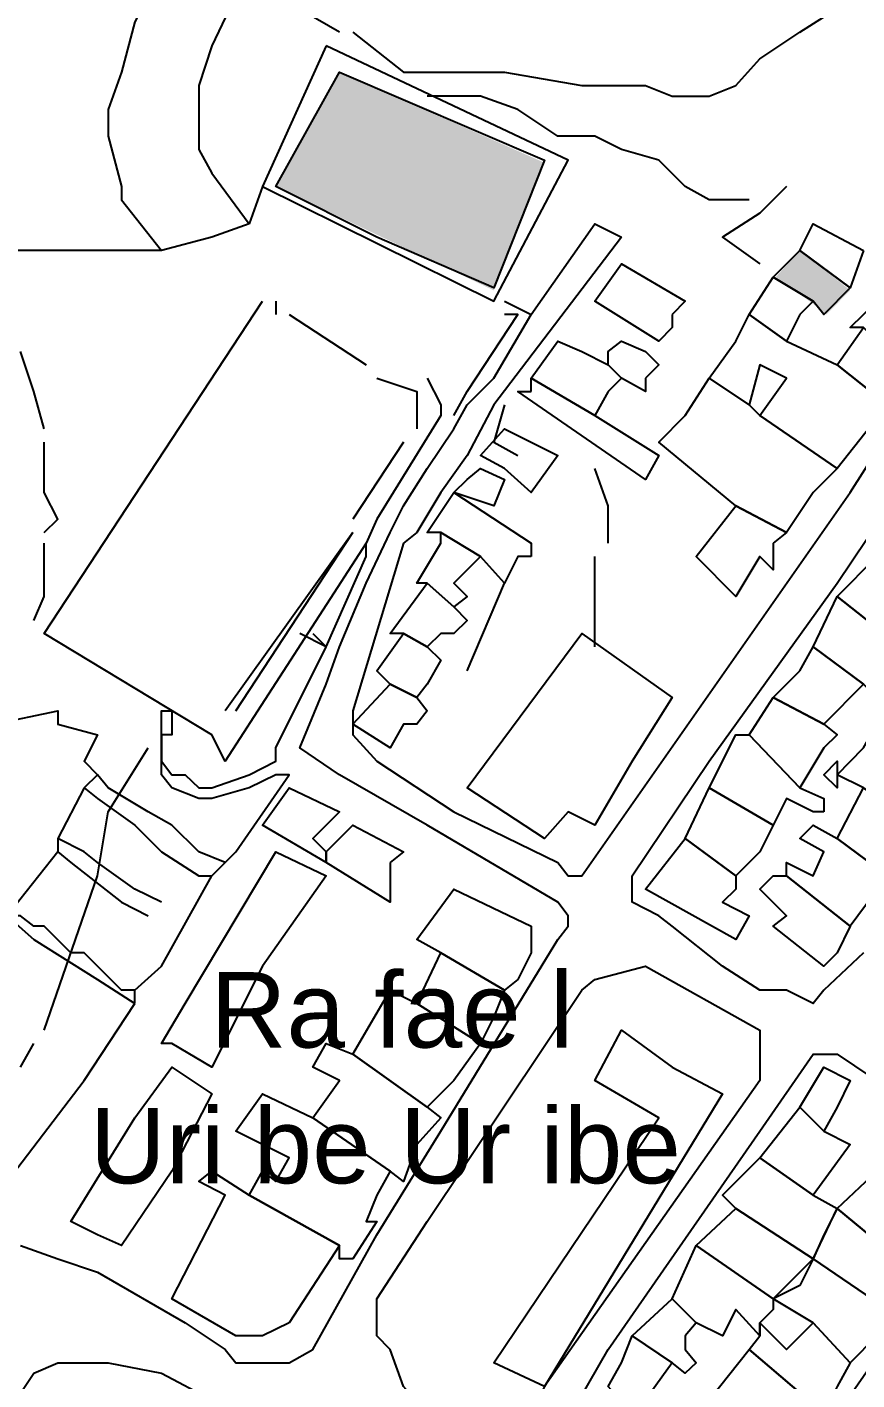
# Model space of a CAD drawing. Header units: millimetres. Extents: x -3588 to 75209, y -3737 to 38254.
# Drawn here: x 6223.5 to 6311.6, y 5385.3 to 5528.9 of the extents above; entities that cross this region are included whole.
import ezdxf

# ---------------------------------------------------------------- set-up
doc = ezdxf.new("R2010")
doc.units = ezdxf.units.MM
for name, color, linetype in [('H', 250, 'Continuous'), ('P', 253, 'Continuous'), ('T', 7, 'Continuous')]:
    doc.layers.add(name, color=color, linetype=linetype)

msp = doc.modelspace()

# ---------------------------------------------------------------- hatches: boundary and pattern name
at = {"layer": 'H', "linetype": 'Continuous'}
for points in [[(6273.035, 5500.936), (6249.894, 5511.947), (6256.664, 5524.077), (6278.413, 5514.475), (6273.035, 5500.936), (6273.035, 5500.936)], [(6302.962, 5502.344), (6305.507, 5505.161), (6310.868, 5500.936), (6308.324, 5498.391), (6306.915, 5499.512), (6302.962, 5502.344), (6302.962, 5502.344)]]:
    msp.add_hatch(color=256, dxfattribs=at).paths.add_polyline_path(points)

# ---------------------------------------------------------------- linework, layer by layer
at = {"layer": 'P'}
for points in [[(6258.088, 5528.318), (6263.449, 5524.077), (6268.81, 5524.077), (6273.035, 5524.077), (6274.172, 5524.077), (6282.366, 5522.669), (6285.182, 5522.669), (6289.135, 5522.669), (6291.952, 5521.533), (6294.496, 5521.533), (6295.905, 5521.533), (6298.737, 5522.669), (6301.266, 5525.486), (6305.507, 5528.318), (6309.46, 5530.847), (6310.868, 5533.68), (6310.868, 5536.208), (6309.46, 5540.449), (6310.868, 5542.994), (6312.276, 5544.402), (6313.685, 5547.219), (6316.229, 5547.219), (6316.229, 5548.643), (6316.229, 5549.763)], [(6258.088, 5540.449), (6245.653, 5540.449), (6243.124, 5539.041), (6238.883, 5536.208), (6237.763, 5535.088), (6234.931, 5529.439), (6233.522, 5524.077), (6232.114, 5520.124), (6232.114, 5517.308), (6233.522, 5511.947), (6233.522, 5510.522), (6237.763, 5505.161)], [(6256.664, 5528.318), (6249.894, 5532.271), (6248.486, 5533.68), (6247.077, 5533.68), (6245.653, 5532.271), (6243.124, 5526.894), (6241.716, 5522.669), (6241.716, 5521.533), (6241.716, 5515.883), (6243.124, 5513.355), (6247.077, 5507.994)], [(6255.255, 5526.894), (6248.486, 5511.947), (6273.035, 5499.8), (6280.941, 5514.763), (6255.255, 5526.894)], [(6260.616, 5506.569), (6249.894, 5511.947), (6256.664, 5524.077), (6278.413, 5514.763), (6273.035, 5501.208), (6260.616, 5506.569)], [(6300.146, 5510.522), (6297.313, 5510.522), (6295.905, 5510.522), (6293.36, 5511.947), (6290.543, 5514.763), (6286.591, 5515.883), (6283.774, 5517.308), (6279.821, 5517.308), (6275.58, 5520.124), (6271.627, 5521.533), (6265.978, 5521.533)], [(6248.486, 5511.947), (6247.077, 5507.994)], [(6304.099, 5511.947), (6301.266, 5509.114), (6297.313, 5506.569), (6301.266, 5503.753)], [(6247.077, 5507.994), (6243.124, 5506.569), (6237.763, 5505.161)], [(6273.035, 5491.622), (6276.988, 5498.391), (6283.774, 5507.994), (6286.591, 5506.569)], [(6312.276, 5505.161), (6310.868, 5501.208), (6305.507, 5505.161), (6306.915, 5507.994), (6312.276, 5505.161)], [(6286.591, 5506.569), (6273.035, 5488.789), (6270.219, 5483.428), (6267.402, 5479.475), (6264.857, 5475.234), (6263.449, 5474.114)], [(6237.763, 5505.161), (6232.114, 5505.161), (6224.208, 5505.161), (6219.967, 5505.161), (6218.559, 5503.753)], [(6263.449, 5474.114), (6258.088, 5456.334), (6258.088, 5454.909), (6258.088, 5453.789), (6260.616, 5450.972), (6268.81, 5445.595), (6279.821, 5440.234), (6280.941, 5438.826), (6282.366, 5438.826), (6310.868, 5479.475), (6327.24, 5505.161)], [(6302.69, 5502.344), (6305.507, 5505.161), (6310.868, 5501.208), (6308.051, 5498.391), (6306.915, 5499.8), (6302.69, 5502.344), (6302.69, 5502.344)], [(6291.952, 5498.391), (6291.952, 5496.983), (6290.543, 5495.559), (6283.774, 5499.8), (6286.591, 5503.753), (6293.36, 5499.8), (6291.952, 5498.391)], [(6305.507, 5498.391), (6304.099, 5495.559), (6300.146, 5498.391), (6302.69, 5502.344), (6306.915, 5499.8), (6305.507, 5498.391)], [(6265.978, 5491.622), (6267.402, 5488.789), (6267.402, 5487.669), (6260.616, 5476.658), (6259.496, 5474.114), (6244.533, 5450.972), (6243.124, 5453.789), (6225.328, 5464.512), (6248.486, 5499.8)], [(6249.894, 5499.8), (6249.894, 5498.391)], [(6274.172, 5499.8), (6276.988, 5498.391)], [(6312.276, 5498.391), (6313.685, 5499.8), (6319.062, 5495.559), (6317.638, 5493.03), (6316.229, 5493.03), (6312.276, 5496.983), (6310.868, 5496.983), (6312.276, 5498.391)], [(6251.302, 5498.391), (6259.496, 5493.03)], [(6268.81, 5487.669), (6270.219, 5490.198), (6275.58, 5498.391), (6274.172, 5498.391)], [(6304.099, 5495.559), (6309.46, 5493.03), (6314.821, 5488.789), (6309.46, 5482.02), (6301.266, 5487.669), (6304.099, 5491.622), (6301.266, 5493.03), (6300.146, 5488.789), (6295.905, 5491.622), (6298.737, 5495.559), (6300.146, 5498.391), (6304.099, 5495.559)], [(6316.229, 5491.622), (6314.821, 5488.789), (6309.46, 5493.03), (6312.276, 5496.983), (6316.229, 5493.03), (6316.229, 5491.622)], [(6285.182, 5490.198), (6283.774, 5487.669), (6276.988, 5491.622), (6279.821, 5495.559), (6282.366, 5494.439), (6285.182, 5493.03), (6286.591, 5491.622), (6285.182, 5490.198)], [(6289.135, 5491.622), (6289.135, 5490.198), (6286.591, 5491.622), (6285.182, 5493.03), (6285.182, 5494.439), (6286.591, 5495.559), (6289.135, 5494.439), (6290.543, 5493.03), (6289.135, 5491.622)], [(6225.328, 5486.245), (6224.208, 5490.198), (6222.8, 5494.439)], [(6222.8, 5399.585), (6226.753, 5398.176), (6230.978, 5396.768), (6240.292, 5391.407), (6244.533, 5388.574), (6245.653, 5387.166), (6248.486, 5387.166), (6251.302, 5387.166), (6253.847, 5388.574), (6260.616, 5400.721), (6267.402, 5411.731), (6279.821, 5432.056), (6280.941, 5433.464), (6280.941, 5434.585), (6279.821, 5436.009), (6265.978, 5444.187), (6256.664, 5449.548), (6252.439, 5452.381), (6255.255, 5459.15), (6256.664, 5463.103), (6259.496, 5469.873), (6262.041, 5475.234), (6263.449, 5478.067), (6265.978, 5482.02), (6268.81, 5486.245), (6270.219, 5488.789), (6273.035, 5491.622)], [(6260.616, 5491.622), (6264.857, 5490.198), (6264.857, 5488.789), (6264.857, 5487.669), (6264.857, 5486.245)], [(6276.988, 5490.198), (6276.988, 5491.622), (6283.774, 5487.669), (6290.543, 5483.428), (6289.135, 5480.883), (6275.58, 5490.198), (6276.988, 5490.198)], [(6306.915, 5479.475), (6304.099, 5475.234), (6298.737, 5478.067), (6290.543, 5484.836), (6293.36, 5487.669), (6295.905, 5491.622), (6300.146, 5488.789), (6301.266, 5487.669), (6309.46, 5482.02), (6306.915, 5479.475)], [(6274.172, 5488.789), (6273.035, 5484.836), (6275.58, 5483.428)], [(6274.172, 5482.02), (6271.627, 5483.428), (6274.172, 5486.245), (6279.821, 5483.428), (6276.988, 5479.475), (6274.172, 5482.02)], [(6302.69, 5426.695), (6301.266, 5426.695), (6297.313, 5429.223), (6291.952, 5433.464), (6290.543, 5434.585), (6287.727, 5436.009), (6287.727, 5437.417), (6287.727, 5438.826), (6295.905, 5450.972), (6309.46, 5469.873), (6320.47, 5486.245)], [(6225.328, 5475.234), (6226.753, 5476.658), (6225.328, 5479.475), (6225.328, 5484.836)], [(6263.449, 5484.836), (6258.088, 5476.658)], [(6270.219, 5480.883), (6271.627, 5482.02), (6274.172, 5480.883), (6273.035, 5478.067), (6268.81, 5479.475), (6270.219, 5480.883)], [(6285.182, 5474.114), (6285.182, 5476.658), (6285.182, 5478.067), (6283.774, 5482.02)], [(6276.988, 5472.705), (6275.58, 5472.705), (6274.172, 5469.873), (6271.627, 5472.705), (6267.402, 5475.234), (6265.978, 5475.234), (6268.81, 5479.475), (6276.988, 5474.114), (6276.988, 5472.705)], [(6302.69, 5474.114), (6302.69, 5471.297), (6301.266, 5472.705), (6298.737, 5468.464), (6294.496, 5472.705), (6298.737, 5478.067), (6304.099, 5475.234), (6302.69, 5474.114)], [(6258.088, 5475.234), (6244.533, 5456.334)], [(6245.653, 5456.334), (6258.088, 5475.234)], [(6270.219, 5471.297), (6268.81, 5469.873), (6270.219, 5468.464), (6268.81, 5467.344), (6265.978, 5469.873), (6264.857, 5469.873), (6267.402, 5474.114), (6267.402, 5475.234), (6271.627, 5472.705), (6270.219, 5471.297)], [(6224.208, 5465.92), (6225.328, 5468.464), (6225.328, 5472.705), (6225.328, 5474.114)], [(6253.847, 5464.512), (6255.255, 5463.103), (6259.496, 5472.705), (6259.496, 5474.114)], [(6283.774, 5463.103), (6283.774, 5468.464), (6283.774, 5471.297), (6283.774, 5472.705)], [(6319.062, 5469.873), (6320.47, 5468.464), (6316.229, 5463.103), (6309.46, 5468.464), (6313.685, 5472.705), (6319.062, 5469.873)], [(6268.81, 5467.344), (6270.219, 5465.92), (6268.81, 5464.512), (6267.402, 5464.512), (6265.978, 5463.103), (6263.449, 5464.512), (6262.041, 5464.512), (6265.978, 5469.873), (6268.81, 5467.344)], [(6270.219, 5460.559), (6274.172, 5469.873)], [(6316.229, 5463.103), (6319.062, 5461.695), (6317.638, 5460.559), (6316.229, 5461.695), (6313.685, 5457.742), (6312.276, 5459.15), (6306.915, 5463.103), (6309.46, 5468.464), (6316.229, 5463.103)], [(6244.533, 5440.234), (6245.653, 5441.37), (6251.302, 5449.548), (6249.894, 5449.548), (6247.077, 5448.14), (6243.124, 5447.02), (6241.716, 5447.02), (6238.883, 5448.14), (6237.763, 5449.548), (6237.763, 5450.972), (6237.763, 5453.789), (6237.763, 5456.334), (6238.883, 5456.334), (6238.883, 5453.789), (6237.763, 5453.789), (6237.763, 5450.972), (6238.883, 5449.548), (6240.292, 5449.548), (6241.716, 5448.14), (6243.124, 5448.14), (6247.077, 5449.548), (6249.894, 5450.972), (6249.894, 5452.381), (6255.255, 5463.103), (6252.439, 5464.512)], [(6265.978, 5463.103), (6267.402, 5461.695), (6265.978, 5459.15), (6264.857, 5457.742), (6262.041, 5459.15), (6260.616, 5460.559), (6263.449, 5464.512), (6265.978, 5463.103)], [(6287.727, 5450.972), (6283.774, 5444.187), (6280.941, 5445.595), (6278.413, 5442.779), (6270.219, 5448.14), (6282.366, 5464.512), (6291.952, 5457.742), (6287.727, 5450.972)], [(6305.507, 5460.559), (6306.915, 5463.103), (6312.276, 5459.15), (6308.051, 5454.909), (6302.69, 5457.742), (6305.507, 5460.559)], [(6264.857, 5457.742), (6265.978, 5456.334), (6264.857, 5454.909), (6263.449, 5454.909), (6262.041, 5452.381), (6258.088, 5454.909), (6262.041, 5459.15), (6264.857, 5457.742)], [(6308.051, 5454.909), (6309.46, 5453.789), (6308.051, 5452.381), (6305.507, 5448.14), (6300.146, 5453.789), (6302.69, 5457.742), (6308.051, 5454.909)], [(6219.967, 5454.909), (6226.753, 5456.334), (6226.753, 5454.909), (6230.978, 5453.789), (6229.569, 5450.972), (6230.978, 5449.548)], [(6320.47, 5445.595), (6319.062, 5442.779), (6317.638, 5444.187), (6312.276, 5448.14), (6309.46, 5449.548), (6312.276, 5452.381), (6313.685, 5454.909), (6316.229, 5452.381), (6321.591, 5448.14), (6320.47, 5445.595)], [(6308.051, 5445.595), (6306.915, 5445.595), (6304.099, 5447.02), (6302.69, 5444.187), (6295.905, 5448.14), (6298.737, 5453.789), (6300.146, 5453.789), (6305.507, 5448.14), (6308.051, 5447.02), (6308.051, 5445.595)], [(6225.328, 5422.454), (6230.978, 5438.826), (6232.114, 5445.595), (6236.339, 5452.381)], [(6309.46, 5449.548), (6309.46, 5448.14), (6308.051, 5449.548), (6309.46, 5450.972), (6309.46, 5449.548)], [(6230.978, 5449.548), (6229.569, 5448.14)], [(6244.533, 5440.234), (6241.716, 5441.37), (6238.883, 5444.187), (6236.339, 5445.595), (6232.114, 5448.14), (6230.978, 5449.548)], [(6229.569, 5448.14), (6226.753, 5442.779)], [(6229.569, 5448.14), (6230.978, 5447.02), (6234.931, 5444.187), (6237.763, 5441.37), (6241.716, 5438.826), (6243.124, 5438.826)], [(6255.255, 5444.187), (6253.847, 5442.779), (6255.255, 5441.37), (6255.255, 5440.234), (6248.486, 5444.187), (6251.302, 5448.14), (6256.664, 5445.595), (6255.255, 5444.187)], [(6301.266, 5441.37), (6298.737, 5438.826), (6293.36, 5442.779), (6295.905, 5448.14), (6302.69, 5444.187), (6301.266, 5441.37)], [(6316.229, 5441.37), (6314.821, 5438.826), (6309.46, 5442.779), (6312.276, 5448.14), (6317.638, 5444.187), (6316.229, 5441.37)], [(6262.041, 5440.234), (6262.041, 5438.826), (6262.041, 5436.009), (6255.255, 5440.234), (6255.255, 5441.37), (6258.088, 5444.187), (6263.449, 5441.37), (6262.041, 5440.234)], [(6309.46, 5442.779), (6314.821, 5438.826), (6310.868, 5433.464), (6304.099, 5438.826), (6304.099, 5440.234), (6306.915, 5438.826), (6308.051, 5441.37), (6305.507, 5442.779), (6306.915, 5444.187), (6309.46, 5442.779)], [(6226.753, 5442.779), (6226.753, 5441.37)], [(6237.763, 5436.009), (6234.931, 5437.417), (6230.978, 5440.234), (6229.569, 5441.37), (6226.753, 5442.779)], [(6298.737, 5437.417), (6297.313, 5436.009), (6300.146, 5434.585), (6298.737, 5432.056), (6289.135, 5437.417), (6293.36, 5442.779), (6298.737, 5438.826), (6298.737, 5437.417)], [(6226.753, 5441.37), (6221.391, 5434.585)], [(6226.753, 5441.37), (6228.161, 5440.234), (6233.522, 5436.009), (6236.339, 5434.585)], [(6248.486, 5429.223), (6243.124, 5418.501), (6238.883, 5421.045), (6237.763, 5421.045), (6240.292, 5425.27), (6249.894, 5441.37), (6255.255, 5438.826), (6248.486, 5429.223)], [(6243.124, 5438.826), (6244.533, 5440.234)], [(6234.931, 5426.695), (6237.763, 5429.223), (6243.124, 5438.826)], [(6309.46, 5430.648), (6308.051, 5429.223), (6302.69, 5433.464), (6304.099, 5434.585), (6301.266, 5437.417), (6302.69, 5438.826), (6304.099, 5438.826), (6310.868, 5433.464), (6309.46, 5430.648)], [(6275.58, 5427.815), (6274.172, 5426.695), (6267.402, 5430.648), (6264.857, 5432.056), (6268.81, 5437.417), (6276.988, 5433.464), (6276.988, 5430.648), (6275.58, 5427.815)], [(6234.931, 5426.695), (6233.522, 5426.695), (6230.978, 5429.223), (6229.569, 5430.648), (6228.161, 5430.648), (6225.328, 5433.464), (6224.208, 5433.464), (6222.8, 5434.585), (6221.391, 5434.585)], [(6221.391, 5434.585), (6224.208, 5432.056), (6230.978, 5427.815), (6234.931, 5425.27)], [(6273.035, 5423.862), (6271.627, 5421.045), (6264.857, 5425.27), (6267.402, 5430.648), (6274.172, 5426.695), (6273.035, 5423.862)], [(6312.276, 5430.648), (6308.051, 5426.695), (6306.915, 5425.27), (6304.099, 5426.695), (6302.69, 5426.695)], [(6271.627, 5381.804), (6268.81, 5381.804), (6265.978, 5381.804), (6263.449, 5384.621), (6262.041, 5388.574), (6260.616, 5389.998), (6260.616, 5392.815), (6260.616, 5393.935), (6265.978, 5402.129), (6282.366, 5426.695), (6283.774, 5427.815), (6289.135, 5429.223), (6301.266, 5422.454), (6301.266, 5417.093), (6278.413, 5384.621), (6276.988, 5381.804), (6274.172, 5380.396), (6271.627, 5381.804)], [(6234.931, 5425.27), (6234.931, 5426.695)], [(6268.81, 5417.093), (6265.978, 5414.26), (6258.088, 5419.909), (6262.041, 5426.695), (6264.857, 5425.27), (6271.627, 5421.045), (6268.81, 5417.093)], [(6219.967, 5407.49), (6221.391, 5406.37), (6229.569, 5417.093), (6234.931, 5425.27)], [(6291.952, 5418.501), (6297.313, 5415.684), (6278.413, 5384.621), (6273.035, 5387.166), (6290.543, 5413.14), (6283.774, 5417.093), (6286.591, 5422.454), (6291.952, 5418.501)], [(6222.8, 5418.501), (6224.208, 5421.045)], [(6264.857, 5410.323), (6263.449, 5406.37), (6262.041, 5407.49), (6253.847, 5413.14), (6256.664, 5417.093), (6253.847, 5418.501), (6255.255, 5421.045), (6258.088, 5419.909), (6265.978, 5414.26), (6267.402, 5413.14), (6264.857, 5410.323)], [(6291.952, 5368.249), (6286.591, 5372.49), (6280.941, 5376.443), (6279.821, 5377.851), (6279.821, 5379.26), (6285.182, 5388.574), (6301.266, 5411.731), (6306.915, 5419.909), (6308.051, 5419.909), (6309.46, 5419.909), (6325.832, 5408.899), (6325.832, 5407.49), (6325.832, 5404.946), (6316.229, 5391.407), (6300.146, 5368.249), (6298.737, 5366.841), (6297.313, 5365.721), (6295.905, 5365.721), (6291.952, 5368.249)], [(6238.883, 5407.49), (6233.522, 5399.585), (6230.978, 5400.721), (6228.161, 5402.129), (6234.931, 5413.14), (6238.883, 5418.501), (6243.124, 5415.684), (6238.883, 5407.49)], [(6309.46, 5414.26), (6308.051, 5411.731), (6305.507, 5414.26), (6308.051, 5418.501), (6310.868, 5417.093), (6309.46, 5414.26)], [(6260.616, 5404.946), (6259.496, 5402.129), (6260.616, 5402.129), (6258.088, 5398.176), (6256.664, 5398.176), (6256.664, 5399.585), (6247.077, 5404.946), (6248.486, 5407.49), (6249.894, 5406.37), (6251.302, 5408.899), (6245.653, 5411.731), (6248.486, 5415.684), (6253.847, 5413.14), (6262.041, 5407.49), (6260.616, 5404.946)], [(6308.051, 5411.731), (6310.868, 5410.323), (6306.915, 5404.946), (6301.266, 5408.899), (6305.507, 5414.26), (6308.051, 5411.731)], [(6308.051, 5400.721), (6306.915, 5398.176), (6298.737, 5403.537), (6297.313, 5404.946), (6301.266, 5408.899), (6306.915, 5404.946), (6309.46, 5403.537), (6308.051, 5400.721)], [(6247.077, 5404.946), (6256.664, 5399.585), (6251.302, 5391.407), (6248.486, 5389.998), (6245.653, 5389.998), (6238.883, 5393.935), (6244.533, 5404.946), (6241.716, 5406.37), (6243.124, 5407.49), (6247.077, 5404.946)], [(6320.47, 5399.585), (6319.062, 5396.768), (6317.638, 5396.768), (6309.46, 5403.537), (6313.685, 5407.49), (6314.821, 5406.37), (6321.591, 5402.129), (6320.47, 5399.585)], [(6305.507, 5395.36), (6302.69, 5393.935), (6294.496, 5399.585), (6298.737, 5403.537), (6306.915, 5398.176), (6305.507, 5395.36)], [(6316.229, 5395.36), (6314.821, 5392.815), (6306.915, 5398.176), (6309.46, 5403.537), (6317.638, 5396.768), (6316.229, 5395.36)], [(6302.69, 5392.815), (6301.266, 5391.407), (6301.266, 5389.998), (6298.737, 5392.815), (6297.313, 5389.998), (6294.496, 5391.407), (6291.952, 5393.935), (6294.496, 5399.585), (6302.69, 5393.935), (6302.69, 5392.815)], [(6313.685, 5389.998), (6310.868, 5387.166), (6306.915, 5391.407), (6302.69, 5393.935), (6306.915, 5398.176), (6314.821, 5392.815), (6313.685, 5389.998)], [(6293.36, 5389.998), (6293.36, 5388.574), (6294.496, 5387.166), (6293.36, 5386.045), (6291.952, 5387.166), (6287.727, 5389.998), (6291.952, 5393.935), (6294.496, 5391.407), (6293.36, 5389.998)], [(6309.46, 5384.621), (6308.051, 5381.804), (6300.146, 5388.574), (6301.266, 5389.998), (6301.266, 5391.407), (6304.099, 5388.574), (6306.915, 5391.407), (6310.868, 5387.166), (6309.46, 5384.621)], [(6286.591, 5387.166), (6287.727, 5389.998), (6291.952, 5387.166), (6289.135, 5383.213), (6290.543, 5381.804), (6289.135, 5380.396), (6287.727, 5381.804), (6285.182, 5384.621), (6286.591, 5387.166)], [(6306.915, 5380.396), (6304.099, 5377.851), (6300.146, 5380.396), (6295.905, 5383.213), (6300.146, 5388.574), (6308.051, 5381.804), (6306.915, 5380.396)], [(6214.606, 5335.794), (6203.883, 5342.563), (6198.234, 5346.516), (6198.234, 5347.925), (6206.428, 5360.071), (6216.014, 5375.035), (6221.391, 5381.804), (6224.208, 5386.045), (6226.753, 5387.166), (6230.978, 5387.166), (6232.114, 5387.166), (6237.763, 5386.045), (6243.124, 5383.213), (6244.533, 5381.804), (6244.533, 5380.396), (6244.533, 5377.851), (6243.124, 5376.443), (6230.978, 5357.527), (6219.967, 5343.972), (6216.014, 5337.202), (6214.606, 5335.794)]]:
    msp.add_lwpolyline(points, dxfattribs=at)

# ---------------------------------------------------------------- texts
at = {"layer": 'T', "char_height": 8.00186, "attachment_point": 1}
for s, insert in [('{\\fArial|b0|i0|c0|p18;Ra fae l}', (6242.964, 5428.599)), ('{\\fArial|b0|i0|c0|p18;Uri be Ur ibe}', (6230.161, 5414.196))]:
    msp.add_mtext(s, dxfattribs=dict(at, insert=insert))

doc.saveas('drawing.dxf')
